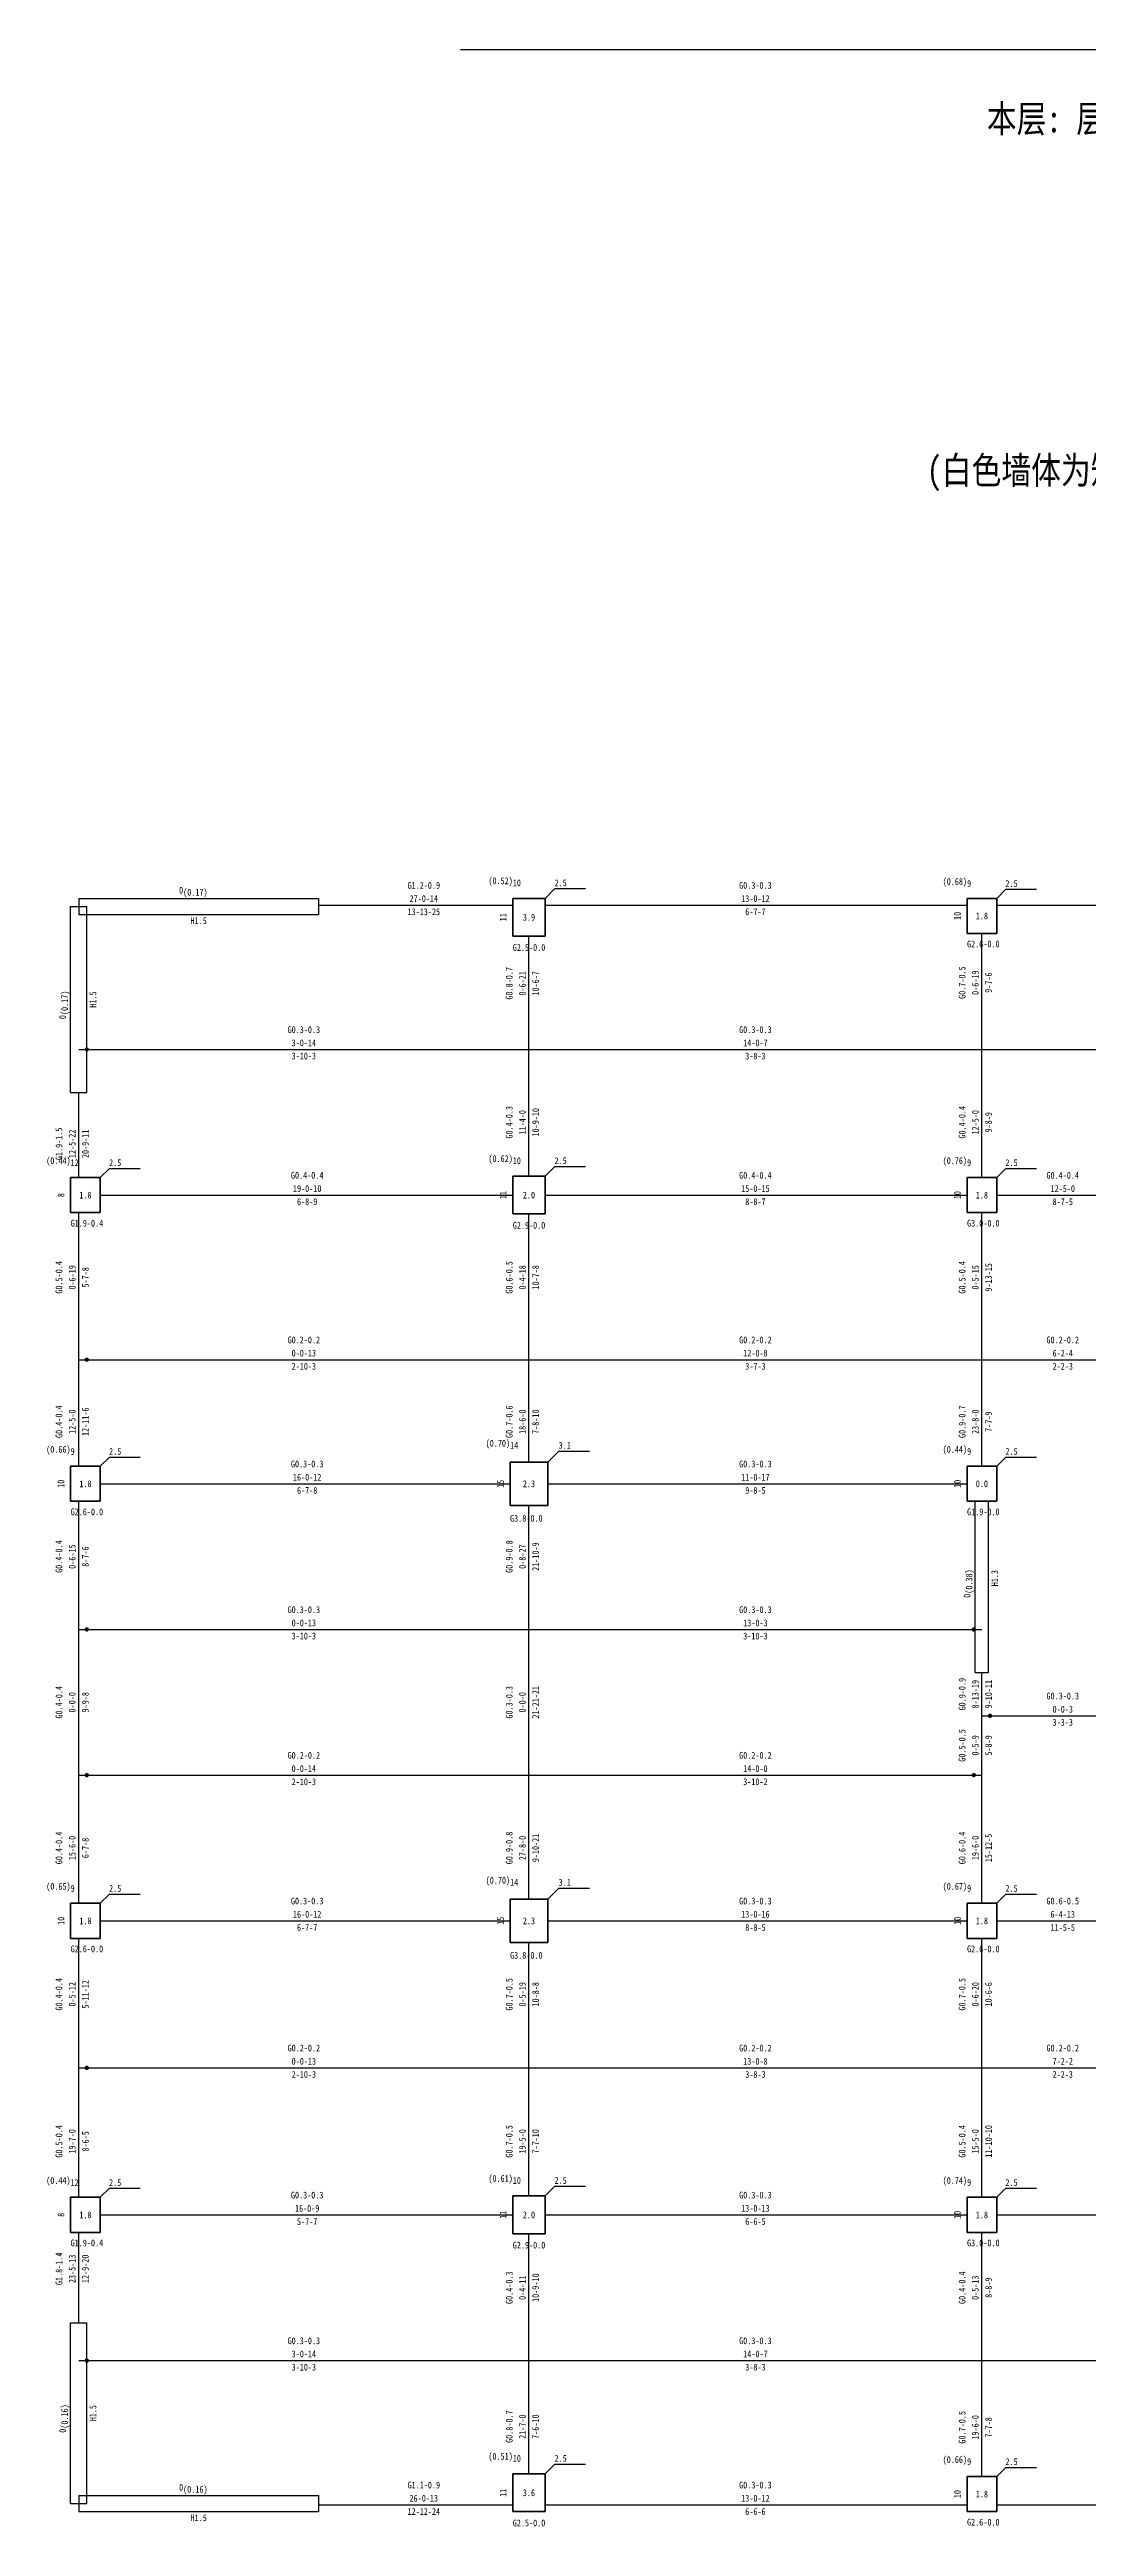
# Model space of a CAD drawing. Header units: millimetres. Extents: x -7820 to 78100, y -396413 to 46100.
# Drawn here: x 2841 to 22110, y -334434 to -288527 of the extents above; entities that cross this region are included whole.
import ezdxf
from ezdxf.enums import TextEntityAlignment as Align

# ---------------------------------------------------------------- set-up
doc = ezdxf.new("R2010")
doc.units = ezdxf.units.MM
doc.header["$LTSCALE"] = 100
for name, color, linetype, lineweight in [('HIDE', 52, 'Continuous', 25), ('层15100', 134, 'Continuous', 25), ('层15101', 52, 'Continuous', 25), ('层15103', 84, 'Continuous', 25), ('层15202', 7, 'Continuous', 25), ('层15220', 4, 'Continuous', 25), ('层15221', 2, 'Continuous', 25), ('层15223', 3, 'Continuous', 25)]:
    doc.layers.add(name, color=color, linetype=linetype, lineweight=lineweight)
doc.styles.add('宋体', font='')
doc.styles.get('宋体').set_extended_font_data('宋体')

# ---------------------------------------------------------------- blocks, each defined once
blk = doc.blocks.new('PL4-')
at = {"layer": '层15202'}
blk.add_line((17.788, -3.877), (54.712, -3.877), dxfattribs=at)
at = {"layer": '层15202', "style": '宋体', "width": 0.8}
for s, p in [('本层: 层高 = 4500 (mm)  梁总数 = 364  柱总数 = 88  支撑总数 = 0', (36.25, -5.565)), (' (白色墙体为短肢剪力墙; DPL代表大偏拉,XPL代表小偏拉,PL代表大\\小偏拉并存) ', (36.25, -12.081))]:
    blk.add_text(s, height=0.5068, dxfattribs=at).set_placement(p, align=Align.BOTTOM_CENTER)
blk = doc.blocks.new('SA2019-4-22-9_53_56')
at = {"layer": '层15100'}
for p, q in [((16.1, 41.274), (19.7, 41.274)), ((20.3, 41.274), (28.125, 41.274)), ((28.675, 41.275), (33.7, 41.274)), ((20, 38.6), (20, 40.7)), ((28.4, 38.6), (28.4, 40.75)), ((11.65, 38.6), (20, 38.6)), ((20, 36.25), (20, 38.6)), ((20, 38.6), (28.4, 38.6)), ((28.4, 36.225), (28.4, 38.6)), ((28.4, 38.6), (34, 38.6)), ((12.05, 35.9), (19.7, 35.9)), ((20.3, 35.9), (28.125, 35.9)), ((28.675, 35.9), (31.4, 35.9)), ((11.65, 32.85), (11.651, 35.575)), ((20, 32.85), (20, 35.55)), ((28.4, 32.85), (28.4, 35.575)), ((11.651, 30.875), (11.65, 32.85)), ((20, 30.95), (20, 32.85)), ((28.4, 30.875), (28.4, 32.85)), ((12.05, 30.55), (19.65, 30.55)), ((20.35, 30.55), (28.125, 30.55)), ((11.65, 27.85), (11.651, 30.225)), ((20, 27.85), (20, 30.15)), ((11.65, 25.15), (11.65, 27.85)), ((20, 25.15), (20, 27.85)), ((28.4, 26.25), (28.4, 27.05)), ((28.4, 25.15), (28.4, 26.25)), ((11.651, 22.775), (11.65, 25.15)), ((20, 22.85), (20, 25.15)), ((28.4, 22.775), (28.4, 25.15)), ((11.65, 19.725), (11.651, 22.125)), ((12.05, 22.45), (19.65, 22.45)), ((20, 19.725), (20, 22.05)), ((20.35, 22.45), (28.125, 22.45)), ((28.4, 19.725), (28.4, 22.125)), ((11.651, 17.325), (11.65, 19.725)), ((20, 17.35), (20, 19.725)), ((28.4, 17.325), (28.4, 19.725)), ((12.05, 17), (19.7, 17)), ((20.3, 17), (28.125, 17)), ((28.675, 17), (33.7, 17)), ((20, 14.3), (20, 16.65)), ((28.4, 14.3), (28.4, 16.675)), ((11.65, 14.3), (20, 14.3)), ((20, 12.2), (20, 14.3)), ((20, 14.3), (28.4, 14.3)), ((28.4, 12.15), (28.4, 14.3)), ((28.4, 14.3), (34, 14.3)), ((16.1, 11.626), (19.7, 11.625)), ((20.3, 11.625), (28.125, 11.626)), ((28.675, 11.626), (33.7, 11.625))]:
    blk.add_line(p, q, dxfattribs=at)
at = {"layer": '层15100', "color": 2}
for p, q in [((11.651, 36.225), (11.65, 37.8)), ((28.675, 22.45), (31.4, 22.45)), ((11.65, 15), (11.651, 16.675))]:
    blk.add_line(p, q, dxfattribs=at)
at = {"layer": '层15100', "color": 4}
for p, q in [((11.65, 32.85), (20, 32.85)), ((20, 32.85), (28.4, 32.85)), ((28.4, 32.85), (31.4, 32.85)), ((11.65, 27.85), (20, 27.85)), ((20, 27.85), (28.4, 27.85)), ((28.4, 26.25), (31.4, 26.25)), ((11.65, 25.15), (20, 25.15)), ((20, 25.15), (28.4, 25.15)), ((11.65, 19.725), (20, 19.725)), ((20, 19.725), (28.4, 19.725)), ((28.4, 19.725), (31.4, 19.725))]:
    blk.add_line(p, q, dxfattribs=at)
at = {"layer": '层15100', "color": 1, "linetype": 'Continuous', "const_width": 0.04}
for points in [[(11.82, 38.6, 1), (11.78, 38.6, 1)], [(11.82, 32.85, 1), (11.78, 32.85, 1)], [(11.82, 27.85, 1), (11.78, 27.85, 1)], [(28.27, 27.85, 1), (28.23, 27.85, 1)], [(28.57, 26.25, 1), (28.53, 26.25, 1)], [(11.82, 25.15, 1), (11.78, 25.15, 1)], [(28.27, 25.15, 1), (28.23, 25.15, 1)], [(11.82, 19.725, 1), (11.78, 19.725, 1)], [(11.82, 14.3, 1), (11.78, 14.3, 1)]]:
    blk.add_lwpolyline(points, format="xyb", close=True, dxfattribs=at)
at = {"layer": '层15103'}
for p, q in [((11.65, 41.4), (16.1, 41.4)), ((11.65, 41.4), (11.65, 41.1)), ((16.1, 41.4), (16.1, 41.1)), ((11.5, 38.6), (11.5, 41.25)), ((11.5, 41.25), (11.8, 41.25)), ((11.65, 41.1), (16.1, 41.1)), ((11.8, 38.6), (11.8, 41.25)), ((11.5, 37.8), (11.5, 38.6)), ((11.8, 37.8), (11.8, 38.6)), ((11.5, 37.8), (11.8, 37.8)), ((28.275, 27.85), (28.275, 30.225)), ((28.525, 27.85), (28.525, 30.225)), ((28.275, 27.05), (28.275, 27.85)), ((28.525, 27.05), (28.525, 27.85)), ((28.275, 27.05), (28.525, 27.05)), ((11.5, 14.3), (11.5, 15)), ((11.5, 15), (11.8, 15)), ((11.8, 14.3), (11.8, 15)), ((11.5, 11.65), (11.5, 14.3)), ((11.8, 11.65), (11.8, 14.3)), ((11.5, 11.65), (11.8, 11.65)), ((11.65, 11.8), (16.1, 11.8)), ((11.65, 11.8), (11.65, 11.5)), ((11.65, 11.5), (16.1, 11.5)), ((16.1, 11.8), (16.1, 11.5))]:
    blk.add_line(p, q, dxfattribs=at)
at = {"layer": '层15221'}
for p, q in [((20.3, 41.4), (20.475, 41.575)), ((21.051, 41.575), (20.475, 41.575)), ((28.675, 41.4), (28.837, 41.562)), ((29.413, 41.562), (28.837, 41.562)), ((12.05, 36.225), (12.213, 36.388)), ((12.789, 36.388), (12.213, 36.388)), ((20.3, 36.25), (20.475, 36.425)), ((21.051, 36.425), (20.475, 36.425)), ((28.675, 36.225), (28.837, 36.388)), ((29.413, 36.388), (28.837, 36.388)), ((12.05, 30.875), (12.213, 31.037)), ((12.789, 31.037), (12.213, 31.037)), ((20.35, 30.95), (20.55, 31.15)), ((21.126, 31.15), (20.55, 31.15)), ((28.675, 30.875), (28.837, 31.037)), ((29.413, 31.037), (28.837, 31.037)), ((20.35, 22.85), (20.55, 23.05)), ((21.126, 23.05), (20.55, 23.05)), ((12.05, 22.775), (12.213, 22.938)), ((12.789, 22.938), (12.213, 22.938)), ((28.675, 22.775), (28.837, 22.938)), ((29.413, 22.938), (28.837, 22.938)), ((12.05, 17.325), (12.213, 17.487)), ((12.789, 17.487), (12.213, 17.487)), ((20.3, 17.35), (20.475, 17.525)), ((21.051, 17.525), (20.475, 17.525)), ((28.675, 17.325), (28.837, 17.487)), ((29.413, 17.487), (28.837, 17.487)), ((20.3, 12.2), (20.475, 12.375)), ((21.051, 12.375), (20.475, 12.375)), ((28.675, 12.15), (28.837, 12.312)), ((29.413, 12.312), (28.837, 12.312))]:
    blk.add_line(p, q, dxfattribs=at)
at = {"layer": '层15220', "style": '宋体', "width": 0.8}
for s, p in [('G1.2-0.9', (18.05, 41.641)), ('27-0-14', (18.05, 41.396)), ('G0.3-0.3', (24.2, 41.641)), ('13-0-12', (24.2, 41.396)), ('13-13-25', (18.05, 41.152)), ('6-7-7', (24.2, 41.152)), ('G0.3-0.3', (15.825, 38.967)), ('G0.3-0.3', (24.2, 38.967)), ('3-0-14', (15.825, 38.722)), ('14-0-7', (24.2, 38.722)), ('3-10-3', (15.825, 38.478)), ('3-8-3', (24.2, 38.478)), ('G0.4-0.4', (15.887, 36.267)), ('G0.4-0.4', (24.2, 36.267)), ('G0.4-0.4', (29.9, 36.267)), ('19-0-10', (15.887, 36.022)), ('6-8-9', (15.887, 35.778)), ('15-0-15', (24.2, 36.022)), ('8-8-7', (24.2, 35.778)), ('12-5-0', (29.9, 36.022)), ('8-7-5', (29.9, 35.778)), ('G0.2-0.2', (15.825, 33.217)), ('G0.2-0.2', (24.2, 33.217)), ('G0.2-0.2', (29.9, 33.217)), ('2-10-3', (15.825, 32.728)), ('0-0-13', (15.825, 32.972)), ('12-0-8', (24.2, 32.972)), ('3-7-3', (24.2, 32.728)), ('2-2-3', (29.9, 32.728)), ('6-2-4', (29.9, 32.972)), ('G0.3-0.3', (15.887, 30.917)), ('G0.3-0.3', (24.2, 30.917)), ('16-0-12', (15.887, 30.672)), ('6-7-8', (15.887, 30.428)), ('11-0-17', (24.2, 30.672)), ('9-8-5', (24.2, 30.428)), ('G0.3-0.3', (15.825, 28.217)), ('0-0-13', (15.825, 27.972)), ('G0.3-0.3', (24.2, 28.217)), ('13-0-3', (24.2, 27.972)), ('3-10-3', (15.825, 27.728)), ('3-10-3', (24.2, 27.728)), ('G0.3-0.3', (29.9, 26.617)), ('3-3-3', (29.9, 26.128)), ('0-0-3', (29.9, 26.372)), ('G0.2-0.2', (15.825, 25.517)), ('0-0-14', (15.825, 25.272)), ('G0.2-0.2', (24.2, 25.517)), ('14-0-0', (24.2, 25.272)), ('2-10-3', (15.825, 25.028)), ('3-10-2', (24.2, 25.028)), ('G0.3-0.3', (15.887, 22.817)), ('16-0-12', (15.887, 22.572)), ('G0.3-0.3', (24.2, 22.817)), ('13-0-16', (24.2, 22.572)), ('G0.6-0.5', (29.9, 22.817)), ('6-4-13', (29.9, 22.572)), ('6-7-7', (15.887, 22.328)), ('8-8-5', (24.2, 22.328)), ('11-5-5', (29.9, 22.328)), ('G0.2-0.2', (15.825, 20.092)), ('0-0-13', (15.825, 19.847)), ('G0.2-0.2', (24.2, 20.092)), ('13-0-8', (24.2, 19.847)), ('G0.2-0.2', (29.9, 20.092)), ('7-2-2', (29.9, 19.847)), ('2-10-3', (15.825, 19.603)), ('3-8-3', (24.2, 19.603)), ('2-2-3', (29.9, 19.603)), ('G0.3-0.3', (15.887, 17.367)), ('16-0-9', (15.887, 17.122)), ('G0.3-0.3', (24.2, 17.367)), ('13-0-13', (24.2, 17.122)), ('5-7-7', (15.887, 16.878)), ('6-6-5', (24.2, 16.878)), ('G0.3-0.3', (15.825, 14.667)), ('G0.3-0.3', (24.2, 14.667)), ('3-0-14', (15.825, 14.422)), ('3-10-3', (15.825, 14.178)), ('14-0-7', (24.2, 14.422)), ('3-8-3', (24.2, 14.178)), ('G0.3-0.3', (24.2, 11.993)), ('13-0-12', (24.2, 11.748)), ('6-6-6', (24.2, 11.503))]:
    blk.add_text(s, height=0.126, dxfattribs=at).set_placement(p, align=Align.MIDDLE_CENTER)
for s, rotation, p in [('G0.8-0.7', 89.9997, (19.633, 39.825)), ('0-6-21', 89.9997, (19.878, 39.825)), ('10-6-7', 89.9997, (20.122, 39.825)), ('G0.7-0.5', 89.9997, (28.033, 39.838)), ('0-6-19', 89.9997, (28.278, 39.838)), ('9-7-6', 89.9997, (28.522, 39.838)), ('G0.4-0.3', 89.9997, (19.633, 37.25)), ('11-4-0', 89.9997, (19.878, 37.25)), ('10-9-10', 89.9997, (20.122, 37.25)), ('G0.4-0.4', 89.9997, (28.033, 37.25)), ('12-5-0', 89.9997, (28.278, 37.25)), ('9-8-9', 89.9997, (28.522, 37.25)), ('G1.9-1.5', 90.0276, (11.283, 36.85)), ('12-5-22', 90.0276, (11.528, 36.85)), ('20-9-11', 90.0276, (11.773, 36.85)), ('G0.5-0.4', 89.98, (11.283, 34.375)), ('0-6-19', 89.98, (11.528, 34.375)), ('5-7-8', 89.98, (11.773, 34.375)), ('G0.6-0.5', 89.9997, (19.633, 34.375)), ('0-4-18', 89.9997, (19.878, 34.375)), ('10-7-8', 89.9997, (20.122, 34.375)), ('G0.5-0.4', 89.9997, (28.033, 34.375)), ('0-5-15', 89.9997, (28.278, 34.375)), ('9-13-15', 89.9997, (28.522, 34.375)), ('G0.4-0.4', 90.0276, (11.283, 31.7)), ('12-5-0', 90.0276, (11.528, 31.7)), ('12-11-6', 90.0276, (11.773, 31.7)), ('G0.7-0.6', 89.9997, (19.633, 31.7)), ('18-6-0', 89.9997, (19.878, 31.7)), ('7-8-10', 89.9997, (20.122, 31.7)), ('G0.9-0.7', 89.9997, (28.033, 31.7)), ('23-8-0', 89.9997, (28.278, 31.7)), ('7-7-9', 89.9997, (28.522, 31.7)), ('G0.4-0.4', 89.98, (11.283, 29.2)), ('0-6-15', 89.98, (11.528, 29.2)), ('G0.9-0.8', 89.9997, (19.633, 29.2)), ('0-8-27', 89.9997, (19.878, 29.2)), ('21-10-9', 89.9997, (20.122, 29.2)), ('8-7-6', 89.98, (11.773, 29.2)), ('G0.4-0.4', 89.9997, (11.283, 26.5)), ('0-0-0', 89.9997, (11.528, 26.5)), ('9-9-8', 89.9997, (11.772, 26.5)), ('G0.3-0.3', 89.9997, (19.633, 26.5)), ('0-0-0', 89.9997, (19.878, 26.5)), ('21-21-21', 89.9997, (20.122, 26.5)), ('G0.9-0.9', 89.9997, (28.033, 26.65)), ('8-13-19', 89.9997, (28.278, 26.65)), ('9-10-11', 89.9997, (28.522, 26.65)), ('G0.5-0.5', 89.9997, (28.033, 25.7)), ('0-5-9', 89.9997, (28.278, 25.7)), ('5-8-9', 89.9997, (28.522, 25.7)), ('G0.4-0.4', 90.0194, (11.283, 23.8)), ('15-6-0', 90.0194, (11.528, 23.8)), ('6-7-8', 90.0194, (11.773, 23.8)), ('G0.9-0.8', 89.9997, (19.633, 23.8)), ('27-8-0', 89.9997, (19.878, 23.8)), ('9-10-21', 89.9997, (20.122, 23.8)), ('G0.6-0.4', 89.9997, (28.033, 23.8)), ('19-6-0', 89.9997, (28.278, 23.8)), ('15-12-5', 89.9997, (28.522, 23.8)), ('G0.4-0.4', 89.98, (11.283, 21.088)), ('0-5-12', 89.98, (11.528, 21.088)), ('5-11-12', 89.98, (11.773, 21.087)), ('G0.7-0.5', 89.9997, (19.633, 21.088)), ('0-5-19', 89.9997, (19.878, 21.088)), ('10-8-8', 89.9997, (20.122, 21.088)), ('G0.7-0.5', 89.9997, (28.033, 21.088)), ('0-6-20', 89.9997, (28.278, 21.088)), ('10-6-6', 89.9997, (28.522, 21.088)), ('G0.5-0.4', 90.0194, (11.283, 18.362)), ('19-7-0', 90.0194, (11.528, 18.362)), ('8-6-5', 90.0194, (11.773, 18.363)), ('G0.7-0.5', 89.9997, (19.633, 18.362)), ('19-5-0', 89.9997, (19.878, 18.362)), ('7-7-10', 89.9997, (20.122, 18.362)), ('G0.5-0.4', 89.9997, (28.033, 18.362)), ('15-5-0', 89.9997, (28.278, 18.362)), ('11-10-10', 89.9997, (28.522, 18.362)), ('G1.8-1.4', 89.9718, (11.283, 16)), ('23-5-13', 89.9718, (11.528, 16)), ('12-9-20', 89.9718, (11.773, 16)), ('G0.4-0.3', 89.9997, (19.633, 15.65)), ('0-4-11', 89.9997, (19.878, 15.65)), ('10-9-10', 89.9997, (20.122, 15.65)), ('G0.4-0.4', 89.9997, (28.033, 15.65)), ('0-5-13', 89.9997, (28.278, 15.65)), ('8-8-9', 89.9997, (28.522, 15.65)), ('G0.8-0.7', 89.9997, (19.633, 13.075)), ('G0.7-0.5', 89.9997, (28.033, 13.062)), ('21-7-0', 89.9997, (19.878, 13.075)), ('7-6-10', 89.9997, (20.122, 13.075)), ('19-6-0', 89.9997, (28.278, 13.062)), ('7-7-8', 89.9997, (28.522, 13.062)), ('G1.1-0.9', -0.0147, (18.05, 11.993)), ('12-12-24', -0.0147, (18.05, 11.503)), ('26-0-13', -0.0147, (18.05, 11.748))]:
    blk.add_text(s, height=0.126, rotation=rotation, dxfattribs=at).set_placement(p, align=Align.MIDDLE_CENTER)
at = {"layer": '层15221', "style": '宋体', "width": 0.8}
for s, p in [('(0.52)', (19.7, 41.625)), ('(0.68)', (28.125, 41.612)), ('(0.44)', (11.5, 36.438)), ('(0.62)', (19.7, 36.475)), ('(0.76)', (28.125, 36.438)), ('(0.66)', (11.5, 31.087)), ('(0.70)', (19.65, 31.2)), ('(0.44)', (28.125, 31.087)), ('(0.65)', (11.5, 22.988)), ('(0.70)', (19.65, 23.1)), ('(0.67)', (28.125, 22.988)), ('(0.44)', (11.5, 17.537)), ('(0.61)', (19.7, 17.575)), ('(0.74)', (28.125, 17.537)), ('(0.51)', (19.7, 12.425)), ('(0.66)', (28.125, 12.363))]:
    blk.add_text(s, height=0.126, dxfattribs=at).set_placement(p, align=Align.BOTTOM_RIGHT)
for s, p in [('10', (19.7, 41.625)), ('2.5', (20.475, 41.625)), ('9', (28.125, 41.612)), ('2.5', (28.837, 41.612)), ('12', (11.5, 36.438)), ('2.5', (12.213, 36.438)), ('10', (19.7, 36.475)), ('2.5', (20.475, 36.475)), ('9', (28.125, 36.438)), ('2.5', (28.837, 36.438)), ('14', (19.65, 31.2)), ('3.1', (20.55, 31.2)), ('9', (11.5, 31.087)), ('2.5', (12.213, 31.087)), ('9', (28.125, 31.087)), ('2.5', (28.837, 31.087)), ('9', (11.5, 22.988)), ('2.5', (12.213, 22.988)), ('14', (19.65, 23.1)), ('3.1', (20.55, 23.1)), ('9', (28.125, 22.988)), ('2.5', (28.837, 22.988)), ('12', (11.5, 17.537)), ('2.5', (12.213, 17.537)), ('10', (19.7, 17.575)), ('2.5', (20.475, 17.575)), ('9', (28.125, 17.537)), ('2.5', (28.837, 17.537)), ('10', (19.7, 12.425)), ('2.5', (20.475, 12.425)), ('9', (28.125, 12.363)), ('2.5', (28.837, 12.363))]:
    blk.add_text(s, height=0.126, dxfattribs=at).set_placement(p)
for s, p in [('11', (19.52, 41.05)), ('10', (27.945, 41.075)), ('8', (11.32, 35.9)), ('11', (19.52, 35.9)), ('10', (27.945, 35.9)), ('10', (11.32, 30.55)), ('15', (19.47, 30.55)), ('10', (27.945, 30.55)), ('10', (11.32, 22.45)), ('15', (19.47, 22.45)), ('10', (27.945, 22.45)), ('8', (11.32, 17)), ('11', (19.52, 17)), ('10', (27.945, 17)), ('11', (19.52, 11.85)), ('10', (27.945, 11.825))]:
    blk.add_text(s, height=0.126, rotation=89.9997, dxfattribs=at).set_placement(p, align=Align.MIDDLE_CENTER)
for s, p in [('3.9', (20, 41.05)), ('1.8', (28.4, 41.075)), ('1.8', (11.775, 35.9)), ('2.0', (20, 35.9)), ('1.8', (28.4, 35.9)), ('1.8', (11.775, 30.55)), ('2.3', (20, 30.55)), ('0.0', (28.4, 30.55)), ('1.8', (11.775, 22.45)), ('2.3', (20, 22.45)), ('1.8', (28.4, 22.45)), ('1.8', (11.775, 17)), ('2.0', (20, 17)), ('1.8', (28.4, 17)), ('3.6', (20, 11.85)), ('1.8', (28.4, 11.825))]:
    blk.add_text(s, height=0.126, dxfattribs=at).set_placement(p, align=Align.MIDDLE_CENTER)
for s, p in [('G2.5-0.0', (19.7, 40.49)), ('G2.6-0.0', (28.125, 40.555)), ('G1.9-0.4', (11.5, 35.38)), ('G2.9-0.0', (19.7, 35.34)), ('G3.0-0.0', (28.125, 35.38)), ('G2.6-0.0', (11.5, 30.03)), ('G3.8-0.0', (19.65, 29.91)), ('G1.9-0.0', (28.125, 30.03)), ('G2.6-0.0', (11.5, 21.93)), ('G3.8-0.0', (19.65, 21.81)), ('G2.6-0.0', (28.125, 21.93)), ('G1.9-0.4', (11.5, 16.48)), ('G3.0-0.0', (28.125, 16.48)), ('G2.9-0.0', (19.7, 16.44)), ('G2.5-0.0', (19.7, 11.29)), ('G2.6-0.0', (28.125, 11.305))]:
    blk.add_text(s, height=0.126, dxfattribs=at).set_placement(p, align=Align.MIDDLE_LEFT)
at = {"layer": '层15223', "style": '宋体', "width": 0.8}
for p in [(13.587, 41.45), (13.587, 11.85)]:
    blk.add_text('0', height=0.126, dxfattribs=at).set_placement(p, align=Align.BOTTOM_RIGHT)
for s, p in [('(0.17)', (13.587, 41.45)), ('(0.16)', (13.587, 11.85))]:
    blk.add_text(s, height=0.126, dxfattribs=at).set_placement(p)
for p in [(13.875, 41.05), (13.875, 11.45)]:
    blk.add_text('H1.5', height=0.126, dxfattribs=at).set_placement(p, align=Align.TOP_CENTER)
for s, p in [('(0.17)', (11.45, 39.237)), ('(0.38)', (28.225, 28.512)), ('(0.16)', (11.45, 13.037))]:
    blk.add_text(s, height=0.126, rotation=89.9997, dxfattribs=at).set_placement(p)
for s, p in [('H1.5', (11.85, 39.525)), ('H1.3', (28.575, 28.8)), ('H1.5', (11.85, 13.325))]:
    blk.add_text(s, height=0.126, rotation=89.9997, dxfattribs=at).set_placement(p, align=Align.TOP_CENTER)
for p in [(11.45, 39.237), (28.225, 28.512), (11.45, 13.037)]:
    blk.add_text('0', height=0.126, rotation=89.9997, dxfattribs=at).set_placement(p, align=Align.BOTTOM_RIGHT)
at = {"layer": '层15101'}
mesh = blk.add_polyface(dxfattribs=at)
corners = [(19.7, 40.7), (20.3, 40.7), (20.3, 40.7), (19.7, 40.7), (20.3, 40.7), (20.3, 41.4), (20.3, 41.4), (20.3, 40.7), (20.3, 41.4), (19.7, 41.4), (19.7, 41.4), (20.3, 41.4), (19.7, 41.4), (19.7, 40.7), (19.7, 40.7), (19.7, 41.4)]
mesh.append_faces([[corners[k] for k in face] for face in [(0, 1, 2, 3), (4, 5, 6, 7), (8, 9, 10, 11), (12, 13, 14, 15)]])
mesh = blk.add_polyface(dxfattribs=at)
corners = [(28.125, 40.75), (28.675, 40.75), (28.675, 40.75), (28.125, 40.75), (28.675, 40.75), (28.675, 41.4), (28.675, 41.4), (28.675, 40.75), (28.675, 41.4), (28.125, 41.4), (28.125, 41.4), (28.675, 41.4), (28.125, 41.4), (28.125, 40.75), (28.125, 40.75), (28.125, 41.4)]
mesh.append_faces([[corners[k] for k in face] for face in [(0, 1, 2, 3), (4, 5, 6, 7), (8, 9, 10, 11), (12, 13, 14, 15)]])
mesh = blk.add_polyface(dxfattribs=at)
corners = [(11.5, 35.575), (12.05, 35.575), (12.05, 35.575), (11.5, 35.575), (12.05, 35.575), (12.05, 36.225), (12.05, 36.225), (12.05, 35.575), (12.05, 36.225), (11.5, 36.225), (11.5, 36.225), (12.05, 36.225), (11.5, 36.225), (11.5, 35.575), (11.5, 35.575), (11.5, 36.225)]
mesh.append_faces([[corners[k] for k in face] for face in [(0, 1, 2, 3), (4, 5, 6, 7), (8, 9, 10, 11), (12, 13, 14, 15)]])
mesh = blk.add_polyface(dxfattribs=at)
corners = [(19.7, 35.55), (20.3, 35.55), (20.3, 35.55), (19.7, 35.55), (20.3, 35.55), (20.3, 36.25), (20.3, 36.25), (20.3, 35.55), (20.3, 36.25), (19.7, 36.25), (19.7, 36.25), (20.3, 36.25), (19.7, 36.25), (19.7, 35.55), (19.7, 35.55), (19.7, 36.25)]
mesh.append_faces([[corners[k] for k in face] for face in [(0, 1, 2, 3), (4, 5, 6, 7), (8, 9, 10, 11), (12, 13, 14, 15)]])
mesh = blk.add_polyface(dxfattribs=at)
corners = [(28.125, 35.575), (28.675, 35.575), (28.675, 35.575), (28.125, 35.575), (28.675, 35.575), (28.675, 36.225), (28.675, 36.225), (28.675, 35.575), (28.675, 36.225), (28.125, 36.225), (28.125, 36.225), (28.675, 36.225), (28.125, 36.225), (28.125, 35.575), (28.125, 35.575), (28.125, 36.225)]
mesh.append_faces([[corners[k] for k in face] for face in [(0, 1, 2, 3), (4, 5, 6, 7), (8, 9, 10, 11), (12, 13, 14, 15)]])
mesh = blk.add_polyface(dxfattribs=at)
corners = [(11.5, 30.225), (12.05, 30.225), (12.05, 30.225), (11.5, 30.225), (12.05, 30.225), (12.05, 30.875), (12.05, 30.875), (12.05, 30.225), (12.05, 30.875), (11.5, 30.875), (11.5, 30.875), (12.05, 30.875), (11.5, 30.875), (11.5, 30.225), (11.5, 30.225), (11.5, 30.875)]
mesh.append_faces([[corners[k] for k in face] for face in [(0, 1, 2, 3), (4, 5, 6, 7), (8, 9, 10, 11), (12, 13, 14, 15)]])
mesh = blk.add_polyface(dxfattribs=at)
corners = [(19.65, 30.15), (20.35, 30.15), (20.35, 30.15), (19.65, 30.15), (20.35, 30.15), (20.35, 30.95), (20.35, 30.95), (20.35, 30.15), (20.35, 30.95), (19.65, 30.95), (19.65, 30.95), (20.35, 30.95), (19.65, 30.95), (19.65, 30.15), (19.65, 30.15), (19.65, 30.95)]
mesh.append_faces([[corners[k] for k in face] for face in [(0, 1, 2, 3), (4, 5, 6, 7), (8, 9, 10, 11), (12, 13, 14, 15)]])
mesh = blk.add_polyface(dxfattribs=at)
corners = [(28.125, 30.225), (28.675, 30.225), (28.675, 30.225), (28.125, 30.225), (28.675, 30.225), (28.675, 30.875), (28.675, 30.875), (28.675, 30.225), (28.675, 30.875), (28.125, 30.875), (28.125, 30.875), (28.675, 30.875), (28.125, 30.875), (28.125, 30.225), (28.125, 30.225), (28.125, 30.875)]
mesh.append_faces([[corners[k] for k in face] for face in [(0, 1, 2, 3), (4, 5, 6, 7), (8, 9, 10, 11), (12, 13, 14, 15)]])
mesh = blk.add_polyface(dxfattribs=at)
corners = [(11.5, 22.125), (12.05, 22.125), (12.05, 22.125), (11.5, 22.125), (12.05, 22.125), (12.05, 22.775), (12.05, 22.775), (12.05, 22.125), (12.05, 22.775), (11.5, 22.775), (11.5, 22.775), (12.05, 22.775), (11.5, 22.775), (11.5, 22.125), (11.5, 22.125), (11.5, 22.775)]
mesh.append_faces([[corners[k] for k in face] for face in [(0, 1, 2, 3), (4, 5, 6, 7), (8, 9, 10, 11), (12, 13, 14, 15)]])
mesh = blk.add_polyface(dxfattribs=at)
corners = [(19.65, 22.05), (20.35, 22.05), (20.35, 22.05), (19.65, 22.05), (20.35, 22.05), (20.35, 22.85), (20.35, 22.85), (20.35, 22.05), (20.35, 22.85), (19.65, 22.85), (19.65, 22.85), (20.35, 22.85), (19.65, 22.85), (19.65, 22.05), (19.65, 22.05), (19.65, 22.85)]
mesh.append_faces([[corners[k] for k in face] for face in [(0, 1, 2, 3), (4, 5, 6, 7), (8, 9, 10, 11), (12, 13, 14, 15)]])
mesh = blk.add_polyface(dxfattribs=at)
corners = [(28.125, 22.125), (28.675, 22.125), (28.675, 22.125), (28.125, 22.125), (28.675, 22.125), (28.675, 22.775), (28.675, 22.775), (28.675, 22.125), (28.675, 22.775), (28.125, 22.775), (28.125, 22.775), (28.675, 22.775), (28.125, 22.775), (28.125, 22.125), (28.125, 22.125), (28.125, 22.775)]
mesh.append_faces([[corners[k] for k in face] for face in [(0, 1, 2, 3), (4, 5, 6, 7), (8, 9, 10, 11), (12, 13, 14, 15)]])
mesh = blk.add_polyface(dxfattribs=at)
corners = [(11.5, 16.675), (12.05, 16.675), (12.05, 16.675), (11.5, 16.675), (12.05, 16.675), (12.05, 17.325), (12.05, 17.325), (12.05, 16.675), (12.05, 17.325), (11.5, 17.325), (11.5, 17.325), (12.05, 17.325), (11.5, 17.325), (11.5, 16.675), (11.5, 16.675), (11.5, 17.325)]
mesh.append_faces([[corners[k] for k in face] for face in [(0, 1, 2, 3), (4, 5, 6, 7), (8, 9, 10, 11), (12, 13, 14, 15)]])
mesh = blk.add_polyface(dxfattribs=at)
corners = [(19.7, 16.65), (20.3, 16.65), (20.3, 16.65), (19.7, 16.65), (20.3, 16.65), (20.3, 17.35), (20.3, 17.35), (20.3, 16.65), (20.3, 17.35), (19.7, 17.35), (19.7, 17.35), (20.3, 17.35), (19.7, 17.35), (19.7, 16.65), (19.7, 16.65), (19.7, 17.35)]
mesh.append_faces([[corners[k] for k in face] for face in [(0, 1, 2, 3), (4, 5, 6, 7), (8, 9, 10, 11), (12, 13, 14, 15)]])
mesh = blk.add_polyface(dxfattribs=at)
corners = [(28.125, 16.675), (28.675, 16.675), (28.675, 16.675), (28.125, 16.675), (28.675, 16.675), (28.675, 17.325), (28.675, 17.325), (28.675, 16.675), (28.675, 17.325), (28.125, 17.325), (28.125, 17.325), (28.675, 17.325), (28.125, 17.325), (28.125, 16.675), (28.125, 16.675), (28.125, 17.325)]
mesh.append_faces([[corners[k] for k in face] for face in [(0, 1, 2, 3), (4, 5, 6, 7), (8, 9, 10, 11), (12, 13, 14, 15)]])
mesh = blk.add_polyface(dxfattribs=at)
corners = [(19.7, 11.5), (20.3, 11.5), (20.3, 11.5), (19.7, 11.5), (20.3, 11.5), (20.3, 12.2), (20.3, 12.2), (20.3, 11.5), (20.3, 12.2), (19.7, 12.2), (19.7, 12.2), (20.3, 12.2), (19.7, 12.2), (19.7, 11.5), (19.7, 11.5), (19.7, 12.2)]
mesh.append_faces([[corners[k] for k in face] for face in [(0, 1, 2, 3), (4, 5, 6, 7), (8, 9, 10, 11), (12, 13, 14, 15)]])
mesh = blk.add_polyface(dxfattribs=at)
corners = [(28.125, 11.5), (28.675, 11.5), (28.675, 11.5), (28.125, 11.5), (28.675, 11.5), (28.675, 12.15), (28.675, 12.15), (28.675, 11.5), (28.675, 12.15), (28.125, 12.15), (28.125, 12.15), (28.675, 12.15), (28.125, 12.15), (28.125, 11.5), (28.125, 11.5), (28.125, 12.15)]
mesh.append_faces([[corners[k] for k in face] for face in [(0, 1, 2, 3), (4, 5, 6, 7), (8, 9, 10, 11), (12, 13, 14, 15)]])

msp = doc.modelspace()

# ---------------------------------------------------------------- block references
at = {"xscale": 1000, "yscale": 1000, "zscale": 1000}
msp.add_blockref('SA2019-4-22-9_53_56', (-8267.5, -345658.8), dxfattribs=at)
at = {"layer": 'HIDE', "xscale": 1000, "yscale": 1000, "zscale": 1000}
msp.add_blockref('PL4-', (-7327.5, -284649.6), dxfattribs=at)

doc.saveas('drawing.dxf')
